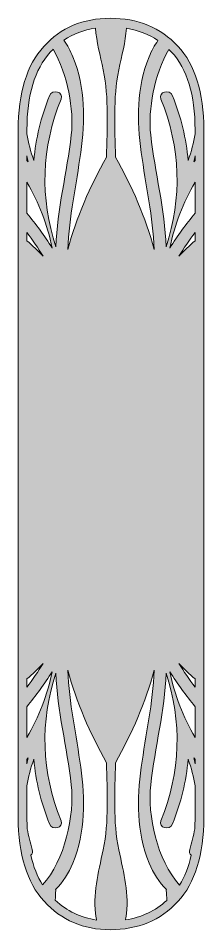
# Model space of a CAD drawing. Extents: x -728 to 2523, y -2539 to -44.
# Drawn here: x 1247.4 to 1332.6, y -2019.4 to -1600.6 of the extents above; entities that cross this region are included whole.
import ezdxf

# ---------------------------------------------------------------- set-up
doc = ezdxf.new("R2010")
doc.units = 0
doc.header["$MEASUREMENT"] = 0
doc.layers.add('Layer 1', color=7, linetype='Continuous', lineweight=0)

msp = doc.modelspace()

# ---------------------------------------------------------------- hatches: boundary and pattern name
at = {"layer": 'Layer 1', "true_color": 0x06b8ba, "transparency": 33554687}
h = msp.add_hatch(color=132, dxfattribs=at)
h.dxf.hatch_style = 2
edge = h.paths.add_edge_path()
edge.add_spline(control_points=[(1328.62, -1943.14), (1328.42, -1942.22), (1328.24, -1941.28), (1328.08, -1940.34), (1328.25, -1940.59), (1328.44, -1940.84), (1328.62, -1941.09), (1328.62, -1941.09), (1328.62, -1943.14), (1328.62, -1943.14)], knot_values=[0, 0, 0, 0, 1, 1, 1, 2, 2, 2, 3, 3, 3, 3], degree=3, periodic=0)
edge = h.paths.add_edge_path()
edge.add_spline(control_points=[(1251.38, -1663.87), (1251.58, -1664.8), (1251.76, -1665.73), (1251.92, -1666.67), (1251.75, -1666.42), (1251.56, -1666.18), (1251.38, -1665.93), (1251.38, -1665.93), (1251.38, -1663.87), (1251.38, -1663.87)], knot_values=[0, 0, 0, 0, 1, 1, 1, 2, 2, 2, 3, 3, 3, 3], degree=3, periodic=0)
edge = h.paths.add_edge_path()
edge.add_spline(control_points=[(1271.74, -1654.26), (1269.81, -1671.52), (1265.26, -1688.32), (1264.72, -1705.6), (1257.25, -1683.48), (1258.06, -1659.92), (1267.05, -1637.74), (1268.39, -1634.44), (1263.06, -1633.02), (1261.73, -1636.27), (1257.81, -1645.97), (1255.44, -1655.96), (1254.56, -1665.97), (1253.07, -1661.95), (1252.02, -1657.89), (1251.38, -1653.79), (1251.38, -1653.79), (1251.38, -1651.88), (1251.38, -1651.88), (1251.38, -1636.05), (1254.97, -1624.08), (1262.07, -1616.29), (1262.5, -1615.82), (1262.94, -1615.36), (1263.39, -1614.91), (1270.2, -1626.61), (1273.05, -1642.58), (1271.74, -1654.26)], knot_values=[0, 0, 0, 0, 1, 1, 1, 2, 2, 2, 3, 3, 3, 4, 4, 4, 5, 5, 5, 6, 6, 6, 7, 7, 7, 8, 8, 8, 9, 9, 9, 9], degree=3, periodic=0)
edge = h.paths.add_edge_path()
edge.add_spline(control_points=[(1286.41, -1624.35), (1289.16, -1637.61), (1288.13, -1650.96), (1287.95, -1664.39), (1280.49, -1677.91), (1273.85, -1692.25), (1270.22, -1706.86), (1270.95, -1677.04), (1284.39, -1647.47), (1272.5, -1618.31), (1271.4, -1615.59), (1270, -1613.08), (1268.37, -1610.76), (1272.63, -1607.82), (1277.43, -1605.96), (1282.84, -1605.13), (1283.42, -1611.51), (1285.02, -1617.68), (1286.41, -1624.35)], knot_values=[0, 0, 0, 0, 1, 1, 1, 2, 2, 2, 3, 3, 3, 4, 4, 4, 5, 5, 5, 6, 6, 6, 6], degree=3, periodic=0)
edge = h.paths.add_edge_path()
edge.add_spline(control_points=[(1307.5, -1618.31), (1295.61, -1647.47), (1309.05, -1677.04), (1309.78, -1706.86), (1306.15, -1692.25), (1299.51, -1677.91), (1292.05, -1664.39), (1291.87, -1650.96), (1290.84, -1637.61), (1293.59, -1624.35), (1294.97, -1617.71), (1296.56, -1611.58), (1297.15, -1605.24), (1302.51, -1606.13), (1307.33, -1608), (1311.57, -1610.84), (1309.97, -1613.14), (1308.58, -1615.63), (1307.5, -1618.31)], knot_values=[0, 0, 0, 0, 1, 1, 1, 2, 2, 2, 3, 3, 3, 4, 4, 4, 5, 5, 5, 6, 6, 6, 6], degree=3, periodic=0)
edge = h.paths.add_edge_path()
edge.add_spline(control_points=[(1328.62, -1653.79), (1327.98, -1657.89), (1326.93, -1661.95), (1325.44, -1665.97), (1324.56, -1655.96), (1322.19, -1645.97), (1318.27, -1636.27), (1316.94, -1633.02), (1311.61, -1634.44), (1312.95, -1637.74), (1321.94, -1659.92), (1322.75, -1683.48), (1315.28, -1705.6), (1314.74, -1688.32), (1310.19, -1671.52), (1308.26, -1654.26), (1306.95, -1642.59), (1309.8, -1626.63), (1316.6, -1614.94), (1317.01, -1615.34), (1317.42, -1615.75), (1317.81, -1616.17), (1324.99, -1623.87), (1328.62, -1635.88), (1328.62, -1651.88), (1328.62, -1651.88), (1328.62, -1653.79), (1328.62, -1653.79)], knot_values=[0, 0, 0, 0, 1, 1, 1, 2, 2, 2, 3, 3, 3, 4, 4, 4, 5, 5, 5, 6, 6, 6, 7, 7, 7, 8, 8, 8, 9, 9, 9, 9], degree=3, periodic=0)
edge = h.paths.add_edge_path()
edge.add_spline(control_points=[(1251.38, -1676), (1256.89, -1685.26), (1260.81, -1695.41), (1262.97, -1706.21), (1259.48, -1700.56), (1255.52, -1695.27), (1251.38, -1690.11), (1251.38, -1690.11), (1251.38, -1676), (1251.38, -1676)], knot_values=[0, 0, 0, 0, 1, 1, 1, 2, 2, 2, 3, 3, 3, 3], degree=3, periodic=0)
edge = h.paths.add_edge_path()
edge.add_spline(control_points=[(1251.38, -1699.09), (1254.02, -1702.6), (1256.54, -1706.19), (1258.82, -1709.92), (1256.46, -1707.47), (1253.97, -1705.12), (1251.38, -1702.84), (1251.38, -1702.84), (1251.38, -1699.09), (1251.38, -1699.09)], knot_values=[0, 0, 0, 0, 1, 1, 1, 2, 2, 2, 3, 3, 3, 3], degree=3, periodic=0)
edge = h.paths.add_edge_path()
edge.add_spline(control_points=[(1251.38, -1904.17), (1253.97, -1901.9), (1256.46, -1899.54), (1258.82, -1897.1), (1256.54, -1900.83), (1254.02, -1904.41), (1251.38, -1907.92), (1251.38, -1907.92), (1251.38, -1904.17), (1251.38, -1904.17)], knot_values=[0, 0, 0, 0, 1, 1, 1, 2, 2, 2, 3, 3, 3, 3], degree=3, periodic=0)
edge = h.paths.add_edge_path()
edge.add_spline(control_points=[(1251.38, -1916.9), (1255.52, -1911.74), (1259.48, -1906.45), (1262.97, -1900.81), (1260.81, -1911.6), (1256.89, -1921.75), (1251.38, -1931.02), (1251.38, -1931.02), (1251.38, -1916.9), (1251.38, -1916.9)], knot_values=[0, 0, 0, 0, 1, 1, 1, 2, 2, 2, 3, 3, 3, 3], degree=3, periodic=0)
edge = h.paths.add_edge_path()
edge.add_spline(control_points=[(1251.38, -1941.09), (1251.56, -1940.84), (1251.75, -1940.59), (1251.92, -1940.34), (1251.76, -1941.28), (1251.58, -1942.22), (1251.38, -1943.14), (1251.38, -1943.14), (1251.38, -1941.09), (1251.38, -1941.09)], knot_values=[0, 0, 0, 0, 1, 1, 1, 2, 2, 2, 3, 3, 3, 3], degree=3, periodic=0)
edge = h.paths.add_edge_path()
edge.add_spline(control_points=[(1253.82, -1982.46), (1252.81, -1979.34), (1252.05, -1976.19), (1251.52, -1973.05), (1251.43, -1971.36), (1251.38, -1969.64), (1251.38, -1967.86), (1251.38, -1967.86), (1251.38, -1953.23), (1251.38, -1953.23), (1252.02, -1949.13), (1253.07, -1945.06), (1254.56, -1941.05), (1255.44, -1951.06), (1257.81, -1961.04), (1261.73, -1970.74), (1263.06, -1973.99), (1268.39, -1972.57), (1267.05, -1969.27), (1258.06, -1947.09), (1257.25, -1923.53), (1264.72, -1901.42), (1265.26, -1918.69), (1269.81, -1935.49), (1271.74, -1952.75), (1273.33, -1966.88), (1268.82, -1987.28), (1258.59, -1998.8), (1256.17, -1994.92), (1254.36, -1990.34), (1253.16, -1985.1), (1253.83, -1984.51), (1254.19, -1983.6), (1253.82, -1982.46)], knot_values=[0, 0, 0, 0, 1, 1, 1, 2, 2, 2, 3, 3, 3, 4, 4, 4, 5, 5, 5, 6, 6, 6, 7, 7, 7, 8, 8, 8, 9, 9, 9, 10, 10, 10, 11, 11, 11, 11], degree=3, periodic=0)
edge = h.paths.add_edge_path()
edge.add_spline(control_points=[(1264.37, -2005.76), (1264.45, -2004.22), (1264.53, -2002.72), (1264.61, -2001.26), (1264.61, -2001.13), (1264.56, -2001.04), (1264.54, -2000.91), (1267.86, -1997.46), (1270.62, -1993.36), (1272.5, -1988.71), (1284.39, -1959.54), (1270.95, -1929.98), (1270.22, -1900.16), (1273.85, -1914.77), (1280.49, -1929.1), (1287.95, -1942.62), (1288.13, -1956.05), (1289.16, -1969.4), (1286.41, -1982.66), (1284.17, -1993.43), (1281.37, -2002.88), (1283.23, -2014), (1283.28, -2014.31), (1283.33, -2014.61), (1283.39, -2014.92), (1276.08, -2013.83), (1269.71, -2010.76), (1264.37, -2005.76)], knot_values=[0, 0, 0, 0, 1, 1, 1, 2, 2, 2, 3, 3, 3, 4, 4, 4, 5, 5, 5, 6, 6, 6, 7, 7, 7, 8, 8, 8, 9, 9, 9, 9], degree=3, periodic=0)
edge = h.paths.add_edge_path()
edge.add_spline(control_points=[(1296.63, -2014.84), (1296.67, -2014.56), (1296.73, -2014.28), (1296.77, -2014), (1298.63, -2002.88), (1295.83, -1993.43), (1293.59, -1982.66), (1290.84, -1969.4), (1291.87, -1956.05), (1292.05, -1942.62), (1299.51, -1929.1), (1306.15, -1914.77), (1309.78, -1900.16), (1309.05, -1929.98), (1295.61, -1959.54), (1307.5, -1988.71), (1309.38, -1993.36), (1312.14, -1997.46), (1315.46, -2000.91), (1315.44, -2001.04), (1315.39, -2001.13), (1315.39, -2001.26), (1315.47, -2002.75), (1315.56, -2004.29), (1315.64, -2005.86), (1310.38, -2010.69), (1304.02, -2013.7), (1296.63, -2014.84)], knot_values=[0, 0, 0, 0, 1, 1, 1, 2, 2, 2, 3, 3, 3, 4, 4, 4, 5, 5, 5, 6, 6, 6, 7, 7, 7, 8, 8, 8, 9, 9, 9, 9], degree=3, periodic=0)
edge = h.paths.add_edge_path()
edge.add_spline(control_points=[(1326.87, -1985.12), (1325.68, -1990.4), (1323.88, -1995), (1321.47, -1998.87), (1311.2, -1987.36), (1306.67, -1966.91), (1308.26, -1952.75), (1310.19, -1935.49), (1314.74, -1918.69), (1315.28, -1901.42), (1322.75, -1923.53), (1321.94, -1947.09), (1312.95, -1969.27), (1311.61, -1972.57), (1316.94, -1973.99), (1318.27, -1970.74), (1322.19, -1961.04), (1324.56, -1951.06), (1325.44, -1941.05), (1326.93, -1945.06), (1327.98, -1949.13), (1328.62, -1953.23), (1328.62, -1953.23), (1328.62, -1967.86), (1328.62, -1967.86), (1328.62, -1969.63), (1328.57, -1971.35), (1328.48, -1973.03), (1327.95, -1976.18), (1327.19, -1979.33), (1326.18, -1982.46), (1325.81, -1983.61), (1326.18, -1984.53), (1326.87, -1985.12)], knot_values=[0, 0, 0, 0, 1, 1, 1, 2, 2, 2, 3, 3, 3, 4, 4, 4, 5, 5, 5, 6, 6, 6, 7, 7, 7, 8, 8, 8, 9, 9, 9, 10, 10, 10, 11, 11, 11, 11], degree=3, periodic=0)
edge = h.paths.add_edge_path()
edge.add_spline(control_points=[(1328.62, -1931.02), (1323.11, -1921.75), (1319.19, -1911.6), (1317.03, -1900.81), (1320.52, -1906.45), (1324.48, -1911.74), (1328.62, -1916.9), (1328.62, -1916.9), (1328.62, -1931.02), (1328.62, -1931.02)], knot_values=[0, 0, 0, 0, 1, 1, 1, 2, 2, 2, 3, 3, 3, 3], degree=3, periodic=0)
edge = h.paths.add_edge_path()
edge.add_spline(control_points=[(1328.62, -1907.92), (1325.98, -1904.41), (1323.46, -1900.83), (1321.18, -1897.1), (1323.54, -1899.54), (1326.03, -1901.9), (1328.62, -1904.17), (1328.62, -1904.17), (1328.62, -1907.92), (1328.62, -1907.92)], knot_values=[0, 0, 0, 0, 1, 1, 1, 2, 2, 2, 3, 3, 3, 3], degree=3, periodic=0)
edge = h.paths.add_edge_path()
edge.add_spline(control_points=[(1328.62, -1702.84), (1326.03, -1705.12), (1323.54, -1707.47), (1321.18, -1709.92), (1323.46, -1706.19), (1325.98, -1702.6), (1328.62, -1699.09), (1328.62, -1699.09), (1328.62, -1702.84), (1328.62, -1702.84)], knot_values=[0, 0, 0, 0, 1, 1, 1, 2, 2, 2, 3, 3, 3, 3], degree=3, periodic=0)
edge = h.paths.add_edge_path()
edge.add_spline(control_points=[(1328.62, -1690.11), (1324.48, -1695.27), (1320.52, -1700.56), (1317.03, -1706.21), (1319.19, -1695.41), (1323.11, -1685.26), (1328.62, -1676), (1328.62, -1676), (1328.62, -1690.11), (1328.62, -1690.11)], knot_values=[0, 0, 0, 0, 1, 1, 1, 2, 2, 2, 3, 3, 3, 3], degree=3, periodic=0)
edge = h.paths.add_edge_path()
edge.add_spline(control_points=[(1328.62, -1665.93), (1328.44, -1666.18), (1328.25, -1666.42), (1328.08, -1666.67), (1328.24, -1665.73), (1328.42, -1664.8), (1328.62, -1663.87), (1328.62, -1663.87), (1328.62, -1665.93), (1328.62, -1665.93)], knot_values=[0, 0, 0, 0, 1, 1, 1, 2, 2, 2, 3, 3, 3, 3], degree=3, periodic=0)
edge = h.paths.add_edge_path()
edge.add_spline(control_points=[(1320.74, -1613.44), (1312.8, -1604.94), (1302.33, -1600.63), (1289.59, -1600.63), (1277.2, -1600.63), (1266.95, -1604.99), (1259.11, -1613.6), (1251.32, -1622.14), (1247.38, -1635.02), (1247.38, -1651.88), (1247.38, -1651.88), (1247.38, -1967.86), (1247.38, -1967.86), (1247.38, -1984.71), (1251.37, -1997.64), (1259.25, -2006.27), (1267.18, -2014.97), (1277.38, -2019.37), (1289.59, -2019.37), (1302.33, -2019.37), (1312.81, -2015.01), (1320.74, -2006.42), (1328.63, -1997.86), (1332.62, -1984.89), (1332.62, -1967.86), (1332.62, -1967.86), (1332.62, -1651.88), (1332.62, -1651.88), (1332.62, -1634.84), (1328.62, -1621.91), (1320.74, -1613.44)], knot_values=[0, 0, 0, 0, 1, 1, 1, 2, 2, 2, 3, 3, 3, 4, 4, 4, 5, 5, 5, 6, 6, 6, 7, 7, 7, 8, 8, 8, 9, 9, 9, 10, 10, 10, 10], degree=3, periodic=0)

# ---------------------------------------------------------------- linework, layer by layer
at = {"layer": 'Layer 1'}
for points, knots in [([(1320.74, -1613.44), (1312.8, -1604.94), (1302.33, -1600.63), (1289.59, -1600.63), (1277.2, -1600.63), (1266.95, -1604.99), (1259.11, -1613.6), (1251.32, -1622.14), (1247.38, -1635.02), (1247.38, -1651.88), (1247.38, -1651.88), (1247.38, -1967.86), (1247.38, -1967.86), (1247.38, -1984.71), (1251.37, -1997.64), (1259.25, -2006.27), (1267.18, -2014.97), (1277.38, -2019.37), (1289.59, -2019.37), (1302.33, -2019.37), (1312.81, -2015.01), (1320.74, -2006.42), (1328.63, -1997.86), (1332.62, -1984.89), (1332.62, -1967.86), (1332.62, -1967.86), (1332.62, -1651.88), (1332.62, -1651.88), (1332.62, -1634.84), (1328.62, -1621.91), (1320.74, -1613.44)], [0, 0, 0, 0, 1, 1, 1, 2, 2, 2, 3, 3, 3, 4, 4, 4, 5, 5, 5, 6, 6, 6, 7, 7, 7, 8, 8, 8, 9, 9, 9, 10, 10, 10, 10]), ([(1286.41, -1624.35), (1289.16, -1637.61), (1288.13, -1650.96), (1287.95, -1664.39), (1280.49, -1677.91), (1273.85, -1692.25), (1270.22, -1706.86), (1270.95, -1677.04), (1284.39, -1647.47), (1272.5, -1618.31), (1271.4, -1615.59), (1270, -1613.08), (1268.37, -1610.76), (1272.63, -1607.82), (1277.43, -1605.96), (1282.84, -1605.13), (1283.42, -1611.51), (1285.02, -1617.68), (1286.41, -1624.35)], [0, 0, 0, 0, 1, 1, 1, 2, 2, 2, 3, 3, 3, 4, 4, 4, 5, 5, 5, 6, 6, 6, 6]), ([(1307.5, -1618.31), (1295.61, -1647.47), (1309.05, -1677.04), (1309.78, -1706.86), (1306.15, -1692.25), (1299.51, -1677.91), (1292.05, -1664.39), (1291.87, -1650.96), (1290.84, -1637.61), (1293.59, -1624.35), (1294.97, -1617.71), (1296.56, -1611.58), (1297.15, -1605.24), (1302.51, -1606.13), (1307.33, -1608), (1311.57, -1610.84), (1309.97, -1613.14), (1308.58, -1615.63), (1307.5, -1618.31)], [0, 0, 0, 0, 1, 1, 1, 2, 2, 2, 3, 3, 3, 4, 4, 4, 5, 5, 5, 6, 6, 6, 6]), ([(1271.74, -1654.26), (1269.81, -1671.52), (1265.26, -1688.32), (1264.72, -1705.6), (1257.25, -1683.48), (1258.06, -1659.92), (1267.05, -1637.74), (1268.39, -1634.44), (1263.06, -1633.02), (1261.73, -1636.27), (1257.81, -1645.97), (1255.44, -1655.96), (1254.56, -1665.97), (1253.07, -1661.95), (1252.02, -1657.89), (1251.38, -1653.79), (1251.38, -1653.79), (1251.38, -1651.88), (1251.38, -1651.88), (1251.38, -1636.05), (1254.97, -1624.08), (1262.07, -1616.29), (1262.5, -1615.82), (1262.94, -1615.36), (1263.39, -1614.91), (1270.2, -1626.61), (1273.05, -1642.58), (1271.74, -1654.26)], [0, 0, 0, 0, 1, 1, 1, 2, 2, 2, 3, 3, 3, 4, 4, 4, 5, 5, 5, 6, 6, 6, 7, 7, 7, 8, 8, 8, 9, 9, 9, 9]), ([(1328.62, -1653.79), (1327.98, -1657.89), (1326.93, -1661.95), (1325.44, -1665.97), (1324.56, -1655.96), (1322.19, -1645.97), (1318.27, -1636.27), (1316.94, -1633.02), (1311.61, -1634.44), (1312.95, -1637.74), (1321.94, -1659.92), (1322.75, -1683.48), (1315.28, -1705.6), (1314.74, -1688.32), (1310.19, -1671.52), (1308.26, -1654.26), (1306.95, -1642.59), (1309.8, -1626.63), (1316.6, -1614.94), (1317.01, -1615.34), (1317.42, -1615.75), (1317.81, -1616.17), (1324.99, -1623.87), (1328.62, -1635.88), (1328.62, -1651.88), (1328.62, -1651.88), (1328.62, -1653.79), (1328.62, -1653.79)], [0, 0, 0, 0, 1, 1, 1, 2, 2, 2, 3, 3, 3, 4, 4, 4, 5, 5, 5, 6, 6, 6, 7, 7, 7, 8, 8, 8, 9, 9, 9, 9]), ([(1251.38, -1663.87), (1251.58, -1664.8), (1251.76, -1665.73), (1251.92, -1666.67), (1251.75, -1666.42), (1251.56, -1666.18), (1251.38, -1665.93), (1251.38, -1665.93), (1251.38, -1663.87), (1251.38, -1663.87)], [0, 0, 0, 0, 1, 1, 1, 2, 2, 2, 3, 3, 3, 3]), ([(1328.62, -1665.93), (1328.44, -1666.18), (1328.25, -1666.42), (1328.08, -1666.67), (1328.24, -1665.73), (1328.42, -1664.8), (1328.62, -1663.87), (1328.62, -1663.87), (1328.62, -1665.93), (1328.62, -1665.93)], [0, 0, 0, 0, 1, 1, 1, 2, 2, 2, 3, 3, 3, 3]), ([(1251.38, -1676), (1256.89, -1685.26), (1260.81, -1695.41), (1262.97, -1706.21), (1259.48, -1700.56), (1255.52, -1695.27), (1251.38, -1690.11), (1251.38, -1690.11), (1251.38, -1676), (1251.38, -1676)], [0, 0, 0, 0, 1, 1, 1, 2, 2, 2, 3, 3, 3, 3]), ([(1328.62, -1690.11), (1324.48, -1695.27), (1320.52, -1700.56), (1317.03, -1706.21), (1319.19, -1695.41), (1323.11, -1685.26), (1328.62, -1676), (1328.62, -1676), (1328.62, -1690.11), (1328.62, -1690.11)], [0, 0, 0, 0, 1, 1, 1, 2, 2, 2, 3, 3, 3, 3]), ([(1251.38, -1699.09), (1254.02, -1702.6), (1256.54, -1706.19), (1258.82, -1709.92), (1256.46, -1707.47), (1253.97, -1705.12), (1251.38, -1702.84), (1251.38, -1702.84), (1251.38, -1699.09), (1251.38, -1699.09)], [0, 0, 0, 0, 1, 1, 1, 2, 2, 2, 3, 3, 3, 3]), ([(1328.62, -1702.84), (1326.03, -1705.12), (1323.54, -1707.47), (1321.18, -1709.92), (1323.46, -1706.19), (1325.98, -1702.6), (1328.62, -1699.09), (1328.62, -1699.09), (1328.62, -1702.84), (1328.62, -1702.84)], [0, 0, 0, 0, 1, 1, 1, 2, 2, 2, 3, 3, 3, 3]), ([(1251.38, -1904.17), (1253.97, -1901.9), (1256.46, -1899.54), (1258.82, -1897.1), (1256.54, -1900.83), (1254.02, -1904.41), (1251.38, -1907.92), (1251.38, -1907.92), (1251.38, -1904.17), (1251.38, -1904.17)], [0, 0, 0, 0, 1, 1, 1, 2, 2, 2, 3, 3, 3, 3]), ([(1251.38, -1916.9), (1255.52, -1911.74), (1259.48, -1906.45), (1262.97, -1900.81), (1260.81, -1911.6), (1256.89, -1921.75), (1251.38, -1931.02), (1251.38, -1931.02), (1251.38, -1916.9), (1251.38, -1916.9)], [0, 0, 0, 0, 1, 1, 1, 2, 2, 2, 3, 3, 3, 3]), ([(1264.37, -2005.76), (1264.45, -2004.22), (1264.53, -2002.72), (1264.61, -2001.26), (1264.61, -2001.13), (1264.56, -2001.04), (1264.54, -2000.91), (1267.86, -1997.46), (1270.62, -1993.36), (1272.5, -1988.71), (1284.39, -1959.54), (1270.95, -1929.98), (1270.22, -1900.16), (1273.85, -1914.77), (1280.49, -1929.1), (1287.95, -1942.62), (1288.13, -1956.05), (1289.16, -1969.4), (1286.41, -1982.66), (1284.17, -1993.43), (1281.37, -2002.88), (1283.23, -2014), (1283.28, -2014.31), (1283.33, -2014.61), (1283.39, -2014.92), (1276.08, -2013.83), (1269.71, -2010.76), (1264.37, -2005.76)], [0, 0, 0, 0, 1, 1, 1, 2, 2, 2, 3, 3, 3, 4, 4, 4, 5, 5, 5, 6, 6, 6, 7, 7, 7, 8, 8, 8, 9, 9, 9, 9]), ([(1296.63, -2014.84), (1296.67, -2014.56), (1296.73, -2014.28), (1296.77, -2014), (1298.63, -2002.88), (1295.83, -1993.43), (1293.59, -1982.66), (1290.84, -1969.4), (1291.87, -1956.05), (1292.05, -1942.62), (1299.51, -1929.1), (1306.15, -1914.77), (1309.78, -1900.16), (1309.05, -1929.98), (1295.61, -1959.54), (1307.5, -1988.71), (1309.38, -1993.36), (1312.14, -1997.46), (1315.46, -2000.91), (1315.44, -2001.04), (1315.39, -2001.13), (1315.39, -2001.26), (1315.47, -2002.75), (1315.56, -2004.29), (1315.64, -2005.86), (1310.38, -2010.69), (1304.02, -2013.7), (1296.63, -2014.84)], [0, 0, 0, 0, 1, 1, 1, 2, 2, 2, 3, 3, 3, 4, 4, 4, 5, 5, 5, 6, 6, 6, 7, 7, 7, 8, 8, 8, 9, 9, 9, 9]), ([(1328.62, -1931.02), (1323.11, -1921.75), (1319.19, -1911.6), (1317.03, -1900.81), (1320.52, -1906.45), (1324.48, -1911.74), (1328.62, -1916.9), (1328.62, -1916.9), (1328.62, -1931.02), (1328.62, -1931.02)], [0, 0, 0, 0, 1, 1, 1, 2, 2, 2, 3, 3, 3, 3]), ([(1328.62, -1907.92), (1325.98, -1904.41), (1323.46, -1900.83), (1321.18, -1897.1), (1323.54, -1899.54), (1326.03, -1901.9), (1328.62, -1904.17), (1328.62, -1904.17), (1328.62, -1907.92), (1328.62, -1907.92)], [0, 0, 0, 0, 1, 1, 1, 2, 2, 2, 3, 3, 3, 3]), ([(1253.82, -1982.46), (1252.81, -1979.34), (1252.05, -1976.19), (1251.52, -1973.05), (1251.43, -1971.36), (1251.38, -1969.64), (1251.38, -1967.86), (1251.38, -1967.86), (1251.38, -1953.23), (1251.38, -1953.23), (1252.02, -1949.13), (1253.07, -1945.06), (1254.56, -1941.05), (1255.44, -1951.06), (1257.81, -1961.04), (1261.73, -1970.74), (1263.06, -1973.99), (1268.39, -1972.57), (1267.05, -1969.27), (1258.06, -1947.09), (1257.25, -1923.53), (1264.72, -1901.42), (1265.26, -1918.69), (1269.81, -1935.49), (1271.74, -1952.75), (1273.33, -1966.88), (1268.82, -1987.28), (1258.59, -1998.8), (1256.17, -1994.92), (1254.36, -1990.34), (1253.16, -1985.1), (1253.83, -1984.51), (1254.19, -1983.6), (1253.82, -1982.46)], [0, 0, 0, 0, 1, 1, 1, 2, 2, 2, 3, 3, 3, 4, 4, 4, 5, 5, 5, 6, 6, 6, 7, 7, 7, 8, 8, 8, 9, 9, 9, 10, 10, 10, 11, 11, 11, 11]), ([(1326.87, -1985.12), (1325.68, -1990.4), (1323.88, -1995), (1321.47, -1998.87), (1311.2, -1987.36), (1306.67, -1966.91), (1308.26, -1952.75), (1310.19, -1935.49), (1314.74, -1918.69), (1315.28, -1901.42), (1322.75, -1923.53), (1321.94, -1947.09), (1312.95, -1969.27), (1311.61, -1972.57), (1316.94, -1973.99), (1318.27, -1970.74), (1322.19, -1961.04), (1324.56, -1951.06), (1325.44, -1941.05), (1326.93, -1945.06), (1327.98, -1949.13), (1328.62, -1953.23), (1328.62, -1953.23), (1328.62, -1967.86), (1328.62, -1967.86), (1328.62, -1969.63), (1328.57, -1971.35), (1328.48, -1973.03), (1327.95, -1976.18), (1327.19, -1979.33), (1326.18, -1982.46), (1325.81, -1983.61), (1326.18, -1984.53), (1326.87, -1985.12)], [0, 0, 0, 0, 1, 1, 1, 2, 2, 2, 3, 3, 3, 4, 4, 4, 5, 5, 5, 6, 6, 6, 7, 7, 7, 8, 8, 8, 9, 9, 9, 10, 10, 10, 11, 11, 11, 11]), ([(1251.38, -1941.09), (1251.56, -1940.84), (1251.75, -1940.59), (1251.92, -1940.34), (1251.76, -1941.28), (1251.58, -1942.22), (1251.38, -1943.14), (1251.38, -1943.14), (1251.38, -1941.09), (1251.38, -1941.09)], [0, 0, 0, 0, 1, 1, 1, 2, 2, 2, 3, 3, 3, 3]), ([(1328.62, -1943.14), (1328.42, -1942.22), (1328.24, -1941.28), (1328.08, -1940.34), (1328.25, -1940.59), (1328.44, -1940.84), (1328.62, -1941.09), (1328.62, -1941.09), (1328.62, -1943.14), (1328.62, -1943.14)], [0, 0, 0, 0, 1, 1, 1, 2, 2, 2, 3, 3, 3, 3])]:
    msp.add_open_spline(points, degree=3, knots=knots, dxfattribs=at)

doc.saveas('drawing.dxf')
